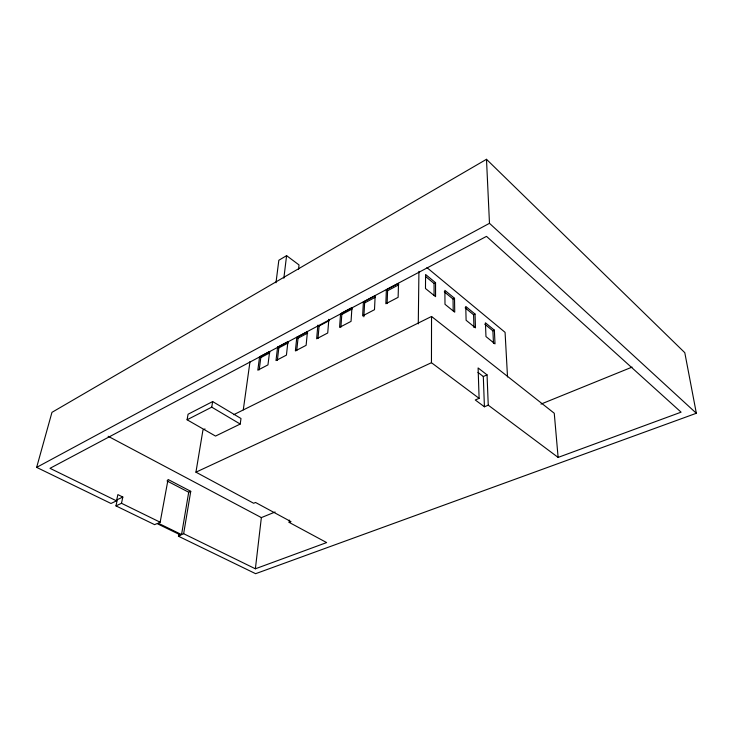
<?xml version="1.0" encoding="UTF-8"?>
<svg xmlns="http://www.w3.org/2000/svg" width="733" height="733" viewBox="0 0 733 733"><rect width="100%" height="100%" fill="white"/><g stroke="black" fill="none" stroke-linecap="round" stroke-linejoin="round"><path stroke-width="1.1" d="M434.073 295.28L434.073 283.469L425.754 276.653M122.823 497.047L117.317 499.659L115.961 505.889L121.495 503.296L122.823 497.047L117.876 494.601L116.51 500.859L50 468.323L486.501 236.365L681.085 412.175L558.115 457.41L488.251 405.175L484.421 406.788L475.268 399.98L479.107 398.34L431.453 362.707L431.545 316.464L233.708 414.695M418.277 323.867L418.928 271.347M387.116 303.609L387.592 290.717L386.373 289.773L398.523 283.314L398.12 297.341L385.842 303.746L386.373 289.773M363.403 302.014L362.624 315.886L374.499 309.692L375.159 295.766L363.403 302.014L364.622 302.931L363.861 316.803M340.882 327.202L341.807 314.494L352.216 308.969M328.851 319.295L327.724 332.993L316.638 338.793L317.865 325.14L319.093 326.002L317.975 338.518M183.644 533.706L190.745 491.321L168.059 479.464L160.161 522.217L158.081 523.124L181.555 534.577L183.644 533.706L255.377 568.79L326.643 542.576L289.141 522.372L289.361 520.1M296.728 350.64L298.029 338.206L307.704 333.075M296.801 337.363L295.372 350.933L306.119 345.325L307.448 331.701L296.801 337.363L298.029 338.206M298.523 269.423L299.018 264.925L286.585 255.643L278.833 260.27L275.974 282.782M287.941 341.596L286.429 355.12L275.993 360.563L277.605 347.094L287.006 342.091M255.377 568.79L261.36 517.599L275.122 512.01M277.367 360.251L278.833 347.909L288.225 342.925M283.854 278.21L286.585 255.643M259.198 369.863L260.811 357.594L269.863 352.802M259.592 356.797L257.814 370.183L267.957 364.887L269.643 351.455L259.592 356.797L260.811 357.594M240.222 424.05L241.001 418.506L212.652 401.565L188.069 414.237L187.08 419.771L215.52 436.071L240.222 424.05L211.745 407.154L187.08 419.771M243.292 409.811L250.008 361.552M211.745 407.154L212.652 401.565M289.141 522.372L291.01 521.639L255.533 502.481L253.664 503.269L195.94 472.171L202.959 429.959L205.011 428.942M181.555 534.577L188.702 492.246L190.745 491.321M116.51 500.859L110.985 503.47L36.65 467.379L51.961 412.349L486.492 159.308L684.796 352.692L696.35 413.265L255.625 573.692L178.449 536.226L178.834 533.972M36.65 467.379L489.479 223.318L486.492 159.308M341.532 313.101L351.941 307.558L351.052 321.375L339.571 327.367L340.579 313.605L341.807 314.494M319.093 326.002L329.071 320.706M387.592 290.717L398.798 284.78M364.622 302.931L375.388 297.222M434.073 283.469L435.549 282.7L425.58 274.499L425.479 288.509L435.567 296.663L435.549 282.7M453.214 310.783L453.04 299.018L454.515 298.285L444.876 290.36L444.995 304.305L454.735 312.185L454.515 298.285M465.134 307.842L473.573 314.769L475.039 314.054L475.479 327.862L466.106 320.266L465.757 306.431L475.039 314.054M484.77 324.169L492.906 330.849L494.372 330.162L495.013 343.896L485.97 336.566L485.42 322.804L494.372 330.162M195.94 472.171L431.453 362.707M477.934 372.373L483.313 376.524L487.051 374.875L488.251 405.175M178.449 536.226L180.895 535.2L157.045 523.582L154.608 524.654L115.961 505.889M540.981 404.094L632.066 367.114M121.495 503.296L160.161 522.217M167.005 480.93L188.702 492.246M108.136 436.272L261.36 517.599M277.605 347.094L278.833 347.909M487.051 374.875L478.099 367.939L479.107 398.34M431.545 316.464L554.258 413.247L558.115 457.41M444.271 291.835L453.04 299.018M426.954 267.618L505.074 332.351L507.52 376.945M489.479 223.318L696.35 413.265M492.906 330.849L493.483 343.429M483.313 376.524L484.421 406.788M473.573 314.769L473.958 327.504"/></g></svg>
